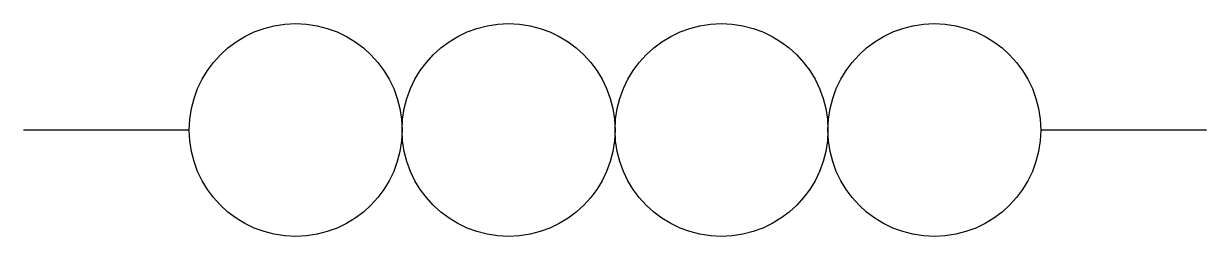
# Model space of a CAD drawing. Header units: metres. Extents: x 33382 to 35882, y 17313 to 17763.
import ezdxf

# ---------------------------------------------------------------- set-up
doc = ezdxf.new("R2010")
doc.units = ezdxf.units.M

msp = doc.modelspace()

# ---------------------------------------------------------------- linework, layer by layer
for p, q in [((33731.57, 17537.76), (33381.57, 17537.76)), ((35881.57, 17537.76), (35531.57, 17537.76))]:
    msp.add_line(p, q)
for centre in [(33956.57, 17537.76), (34406.57, 17537.76), (34856.57, 17537.76), (35306.57, 17537.76)]:
    msp.add_circle(centre, 225)

doc.saveas('drawing.dxf')
